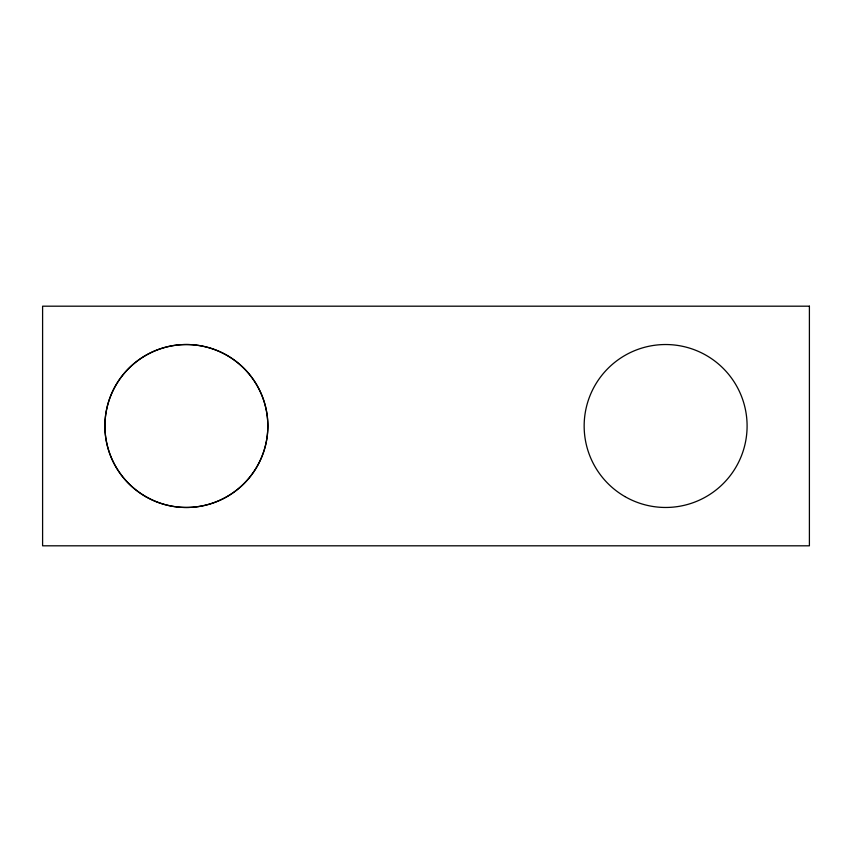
<?xml version="1.0" encoding="UTF-8"?>
<svg xmlns="http://www.w3.org/2000/svg" width="852" height="852" viewBox="0 0 852 852"><rect width="100%" height="100%" fill="white"/><g stroke="black" fill="none" stroke-linecap="round" stroke-linejoin="round"><path stroke-width="1.28" d="M809.4 306.188L42.6 306.188L42.6 545.812L809.4 545.812L809.4 306.188M145.639 496.556A81.472 81.472 0 0 0 267.847 426A81.472 81.472 0 0 0 145.639 355.444A81.472 81.472 0 0 0 145.639 496.556A81.472 81.472 0 0 0 267.847 426A81.472 81.472 0 0 0 145.639 355.444A81.472 81.472 0 0 0 145.639 496.556M624.889 496.556A81.472 81.472 0 0 0 747.097 426A81.472 81.472 0 0 0 624.889 355.444A81.472 81.472 0 0 0 624.889 496.556"/></g></svg>
